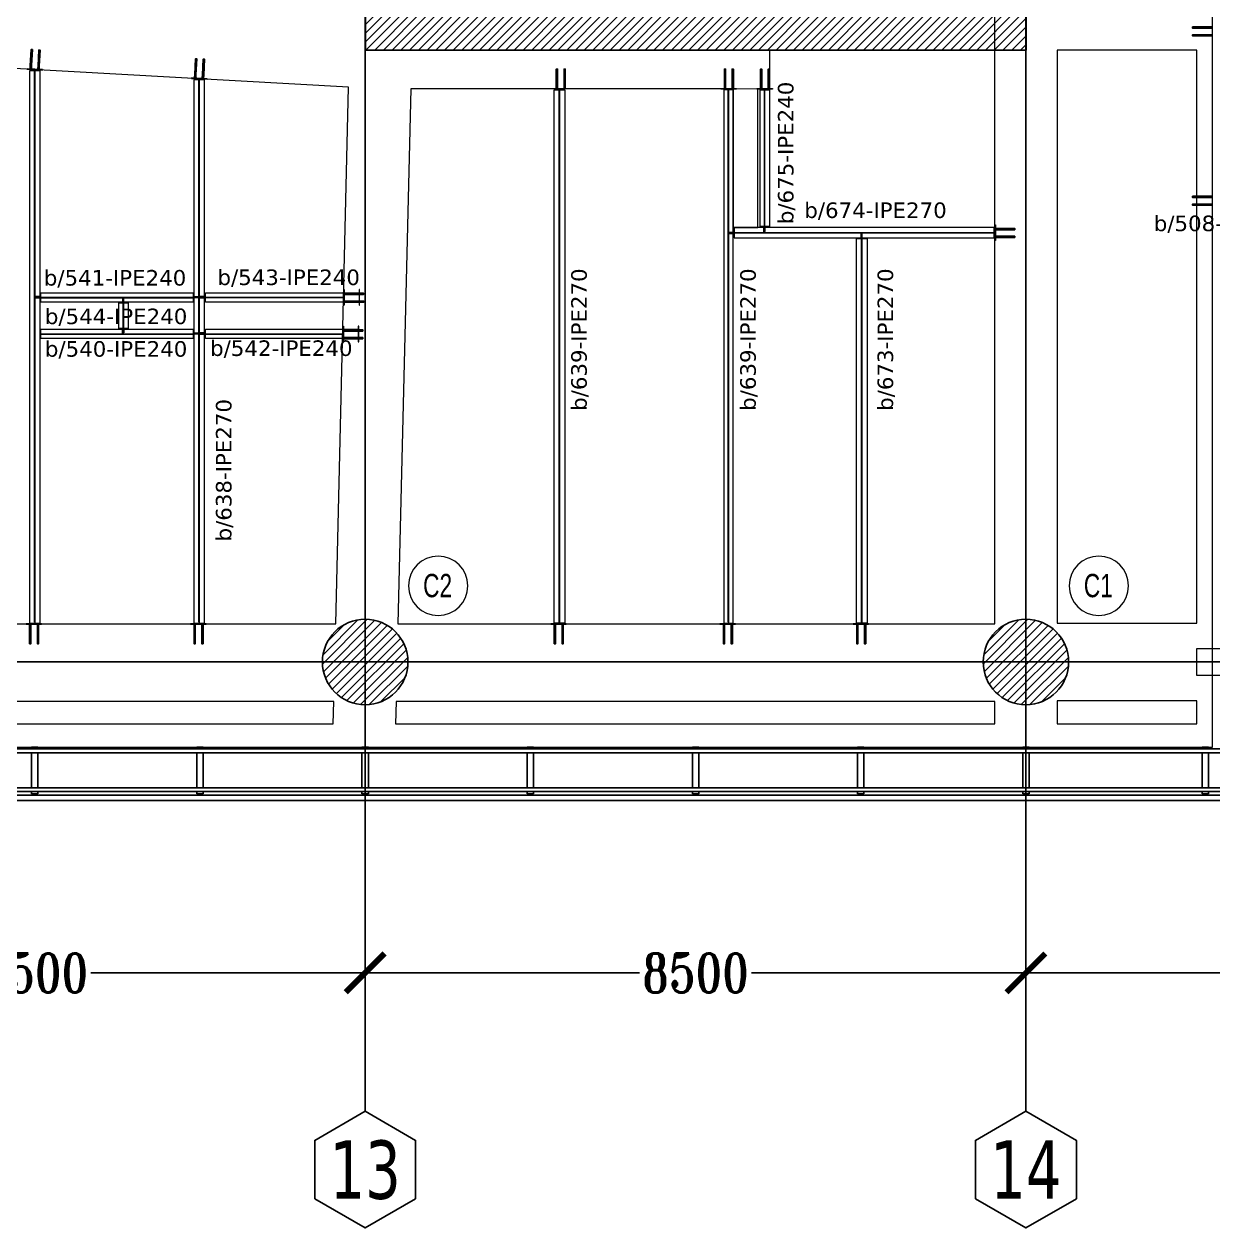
# Model space of a CAD drawing. Header units: millimetres. Extents: x -1874 to 79322, y -21218 to 33736.
# Drawn here: x 51336 to 66630, y -7280 to 8205 of the extents above; entities that cross this region are included whole.
import ezdxf
from ezdxf.enums import TextEntityAlignment as Align

# ---------------------------------------------------------------- set-up
doc = ezdxf.new("R2010")
doc.units = ezdxf.units.MM
doc.header["$LTSCALE"] = 0.9
for name, color, linetype, lineweight in [('0-1', 7, 'Continuous', 5), ('A_ALMA', 8, 'Continuous', 5), ('E_COLUMNAS-4', 1, 'Continuous', 25), ('E_TEXTO', 3, 'Continuous', 9), ('E_VIGAS', 8, 'Continuous', 9), ('E_VIGAS-1', 5, 'Continuous', 25), ('E_VIGAS-2', 10, 'Continuous', 25), ('HCB-PLATINA', 4, 'Continuous', 15), ('HCB-VIGAS', 4, 'Continuous', 15), ('VIGAS_HCB', 4, 'Continuous', 15)]:
    doc.layers.add(name, color=color, linetype=linetype, lineweight=lineweight)
for name, color, linetype in [('COTAS', 8, 'Continuous'), ('HCB-ACH_PANT', 253, 'Continuous'), ('HCB-ANCLAJE', 5, 'Continuous'), ('HCB-EJES', 1, 'Continuous'), ('HCB-ROTULOS', 2, 'Continuous'), ('HCB_PANTALLAS', 6, 'Continuous')]:
    doc.layers.add(name, color=color, linetype=linetype)
doc.styles.add('Arial Narrow', font='', dxfattribs={"width": 0.85, "height": 0.3})
doc.styles.add('ROMANT', font='romant.shx', dxfattribs={"width": 0.8})
doc.styles.add('VERDANA', font='verdana.ttf')
doc.styles.get('Arial Narrow').set_extended_font_data('Arial Narrow')
doc.dimstyles.new('1.125', dxfattribs={"dimscale": 0, "dimtxt": 500, "dimasz": 500, "dimexe": 4, "dimexo": 4, "dimgap": 15, "dimtad": 0, "dimdec": 0, "dimzin": 4, "dimdsep": 46, "dimtxsty": 'ROMANT', "dimblk": 'ARCHTICK', "dimcen": -10, "dimclrd": 256, "dimclrt": 3, "dimadec": 0, "dimazin": 0, "dimtfac": 1, "dimtdec": 0, "dimtix": 1, "dimtmove": 0, "dimatfit": 0, "dimldrblk": 'OBLIQUE', "dimfxl": 0.05, "dimtolj": 1, "dimtzin": 0, "dimarcsym": 0})

# ---------------------------------------------------------------- blocks, each defined once
blk = doc.blocks.new('EST_SFM_VIGA-METALICA-SECCION-C - EST_SFM_VIGA-METALICA-UPN100-1527742-_50_00m_N_E_-NIVEL-13 DOC')
at = {"layer": 'E_VIGAS-2'}
for p, q in [((34.044, 0.018), (-34.827, 0.018)), ((-34.827, -0.032), (34.044, -0.032))]:
    blk.add_line(p, q, dxfattribs=at)
blk = doc.blocks.new('EST_SFM_VIGA-METALICA-SECCION-C - EST_SFM_VIGA-METALICA-UPN100-1527772-_50_00m_N_E_-NIVEL-13 DOC')
at = {"layer": 'E_VIGAS-2'}
for p, q in [((34.942, 0.032), (-34.929, 0.032)), ((-34.929, -0.018), (34.942, -0.018))]:
    blk.add_line(p, q, dxfattribs=at)
blk = doc.blocks.new('EST_SFM_VIGA-METALICA-SECCION-C - EST_SFM_VIGA-METALICA-UPN160-1579051-_50_00m_N_E_-NIVEL-13 DOC')
at = {"layer": 'E_VIGAS-1'}
for p, q in [((30.107, 0.047), (-30.264, 0.047)), ((-30.269, -0.018), (30.113, -0.018))]:
    blk.add_line(p, q, dxfattribs=at)
blk = doc.blocks.new('DCTIB_CNI_EST_MOD-1A-FAC_0001_rvt-1-_50_00m_N_E_-NIVEL-13 DOC')
at = {"layer": 'E_VIGAS-1'}
for p, q in [((-27.454, 139.567), (-27.372, 139.567)), ((-27.454, 139.567), (-27.454, 139.545)), ((-27.372, 139.567), (-27.372, 139.545)), ((-25.328, 139.567), (-25.246, 139.567)), ((-25.328, 139.567), (-25.328, 139.545)), ((-25.246, 139.567), (-25.246, 139.545)), ((-23.203, 139.567), (-23.121, 139.567)), ((-23.203, 139.567), (-23.203, 139.545)), ((-23.121, 139.567), (-23.121, 139.545)), ((-21.078, 139.567), (-20.996, 139.567)), ((-21.078, 139.545), (-21.078, 139.567)), ((-20.996, 139.545), (-20.996, 139.567)), ((-18.953, 139.567), (-18.871, 139.567)), ((-18.953, 139.567), (-18.953, 139.545)), ((-18.871, 139.567), (-18.871, 139.545)), ((-16.828, 139.567), (-16.746, 139.567)), ((-16.828, 139.567), (-16.828, 139.545)), ((-16.746, 139.567), (-16.746, 139.545)), ((-14.703, 139.567), (-14.621, 139.567)), ((-14.703, 139.567), (-14.703, 139.545)), ((-14.621, 139.567), (-14.621, 139.545)), ((-12.393, 139.567), (-12.311, 139.567)), ((-12.393, 139.545), (-12.393, 139.567)), ((-12.311, 139.545), (-12.311, 139.567)), ((-27.454, 139.373), (-27.454, 139.045)), ((-27.372, 139.373), (-27.372, 139.045)), ((-25.328, 139.495), (-25.328, 139.045)), ((-25.246, 139.495), (-25.246, 139.045)), ((-23.203, 139.495), (-23.203, 139.045)), ((-23.121, 139.495), (-23.121, 139.045)), ((-21.078, 139.045), (-21.078, 139.495)), ((-20.996, 139.045), (-20.996, 139.495)), ((-18.953, 139.495), (-18.953, 139.045)), ((-18.871, 139.495), (-18.871, 139.045)), ((-16.828, 139.495), (-16.828, 139.045)), ((-16.746, 139.495), (-16.746, 139.045)), ((-14.703, 139.495), (-14.703, 139.045)), ((-14.621, 139.495), (-14.621, 139.045)), ((-12.393, 139.045), (-12.393, 139.495)), ((-12.311, 139.045), (-12.311, 139.495)), ((-27.454, 138.995), (-27.454, 138.967)), ((-27.454, 138.967), (-27.372, 138.967)), ((-27.454, 138.966), (-27.454, 138.967)), ((-27.426, 138.966), (-27.454, 138.966)), ((-27.415, 138.961), (-27.415, 138.966)), ((-27.415, 138.947), (-27.415, 138.961)), ((-27.41, 138.966), (-27.41, 138.961)), ((-27.41, 138.961), (-27.41, 138.947)), ((-27.372, 138.966), (-27.399, 138.966)), ((-27.372, 138.995), (-27.372, 138.967)), ((-27.372, 138.967), (-27.372, 138.966)), ((-25.328, 138.995), (-25.328, 138.967)), ((-25.328, 138.967), (-25.246, 138.967)), ((-25.328, 138.966), (-25.328, 138.967)), ((-25.3, 138.966), (-25.328, 138.966)), ((-25.29, 138.961), (-25.29, 138.966)), ((-25.29, 138.947), (-25.29, 138.961)), ((-25.285, 138.966), (-25.285, 138.961)), ((-25.285, 138.961), (-25.285, 138.947)), ((-25.246, 138.966), (-25.274, 138.966)), ((-25.246, 138.995), (-25.246, 138.967)), ((-25.246, 138.967), (-25.246, 138.966)), ((-23.203, 138.995), (-23.203, 138.967)), ((-23.203, 138.967), (-23.121, 138.967)), ((-23.203, 138.966), (-23.203, 138.967)), ((-23.175, 138.966), (-23.203, 138.966)), ((-23.164, 138.961), (-23.164, 138.966)), ((-23.164, 138.947), (-23.164, 138.961)), ((-23.159, 138.966), (-23.159, 138.961)), ((-23.159, 138.961), (-23.159, 138.947)), ((-23.121, 138.966), (-23.149, 138.966)), ((-23.121, 138.995), (-23.121, 138.967)), ((-23.121, 138.967), (-23.121, 138.966)), ((-21.078, 138.967), (-21.078, 138.995)), ((-21.078, 138.966), (-21.078, 138.967)), ((-21.078, 138.967), (-20.996, 138.967)), ((-21.05, 138.966), (-21.078, 138.966)), ((-21.04, 138.961), (-21.04, 138.966)), ((-21.04, 138.947), (-21.04, 138.961)), ((-21.035, 138.966), (-21.035, 138.961)), ((-21.035, 138.961), (-21.035, 138.947)), ((-20.996, 138.966), (-21.024, 138.966)), ((-20.996, 138.967), (-20.996, 138.995)), ((-20.996, 138.967), (-20.996, 138.966)), ((-18.953, 138.995), (-18.953, 138.967)), ((-18.953, 138.967), (-18.871, 138.967)), ((-18.953, 138.966), (-18.953, 138.967)), ((-18.925, 138.966), (-18.953, 138.966)), ((-18.915, 138.961), (-18.915, 138.966)), ((-18.915, 138.947), (-18.915, 138.961)), ((-18.91, 138.966), (-18.91, 138.961)), ((-18.91, 138.961), (-18.91, 138.947)), ((-18.871, 138.966), (-18.899, 138.966)), ((-18.871, 138.995), (-18.871, 138.967)), ((-18.871, 138.967), (-18.871, 138.966)), ((-16.828, 138.995), (-16.828, 138.967)), ((-16.828, 138.967), (-16.746, 138.967)), ((-16.828, 138.966), (-16.828, 138.967)), ((-16.8, 138.966), (-16.828, 138.966)), ((-16.79, 138.961), (-16.79, 138.966)), ((-16.79, 138.947), (-16.79, 138.961)), ((-16.785, 138.966), (-16.785, 138.961)), ((-16.785, 138.961), (-16.785, 138.947)), ((-16.746, 138.966), (-16.774, 138.966)), ((-16.746, 138.995), (-16.746, 138.967)), ((-16.746, 138.967), (-16.746, 138.966)), ((-14.703, 138.995), (-14.703, 138.967)), ((-14.621, 138.967), (-14.703, 138.967)), ((-14.703, 138.967), (-14.621, 138.967)), ((-14.703, 138.966), (-14.703, 138.967)), ((-14.675, 138.966), (-14.703, 138.966)), ((-14.665, 138.961), (-14.665, 138.966)), ((-14.665, 138.947), (-14.665, 138.961)), ((-14.66, 138.966), (-14.66, 138.961)), ((-14.66, 138.961), (-14.66, 138.947)), ((-14.621, 138.966), (-14.649, 138.966)), ((-14.621, 138.995), (-14.621, 138.967)), ((-14.621, 138.967), (-14.621, 138.966)), ((-12.393, 138.967), (-12.393, 138.995)), ((-12.311, 138.967), (-12.393, 138.967)), ((-12.393, 138.966), (-12.393, 138.967)), ((-12.393, 138.967), (-12.311, 138.967)), ((-12.365, 138.966), (-12.393, 138.966)), ((-12.355, 138.961), (-12.355, 138.966)), ((-12.355, 138.947), (-12.355, 138.961)), ((-12.35, 138.966), (-12.35, 138.961)), ((-12.35, 138.961), (-12.35, 138.947)), ((-12.311, 138.966), (-12.339, 138.966)), ((-12.311, 138.967), (-12.311, 138.995)), ((-12.311, 138.967), (-12.311, 138.966))]:
    blk.add_line(p, q, dxfattribs=at)
for points, knots in [([(-27.415, 138.961), (-27.415, 138.962), (-27.415, 138.963), (-27.417, 138.965), (-27.419, 138.965), (-27.42, 138.966), (-27.421, 138.966), (-27.423, 138.966), (-27.424, 138.966), (-27.426, 138.966)], [0, 0, 0, 0, 0.285714, 0.428571, 0.571429, 0.678571, 0.732143, 0.785714, 1, 1, 1, 1]), ([(-27.426, 138.966), (-27.425, 138.966), (-27.423, 138.966), (-27.421, 138.966), (-27.419, 138.965), (-27.417, 138.964), (-27.415, 138.963), (-27.415, 138.962), (-27.415, 138.961)], [0, 0, 0, 0, 0.142857, 0.285714, 0.428571, 0.571429, 0.785714, 1, 1, 1, 1]), ([(-27.41, 138.961), (-27.41, 138.962), (-27.41, 138.963), (-27.408, 138.965), (-27.407, 138.965), (-27.405, 138.966), (-27.404, 138.966), (-27.402, 138.966), (-27.401, 138.966), (-27.399, 138.966)], [0, 0, 0, 0, 0.285714, 0.428571, 0.571429, 0.678571, 0.732143, 0.785714, 1, 1, 1, 1]), ([(-27.399, 138.966), (-27.4, 138.966), (-27.402, 138.966), (-27.404, 138.966), (-27.406, 138.965), (-27.408, 138.964), (-27.41, 138.963), (-27.41, 138.962), (-27.41, 138.961)], [0, 0, 0, 0, 0.142857, 0.285714, 0.428571, 0.571429, 0.785714, 1, 1, 1, 1]), ([(-25.29, 138.961), (-25.29, 138.962), (-25.29, 138.963), (-25.292, 138.965), (-25.293, 138.965), (-25.295, 138.966), (-25.296, 138.966), (-25.297, 138.966), (-25.299, 138.966), (-25.3, 138.966)], [0, 0, 0, 0, 0.285714, 0.428571, 0.571429, 0.678571, 0.732143, 0.785714, 1, 1, 1, 1]), ([(-25.3, 138.966), (-25.299, 138.966), (-25.298, 138.966), (-25.295, 138.966), (-25.293, 138.965), (-25.291, 138.964), (-25.29, 138.963), (-25.29, 138.962), (-25.29, 138.961)], [0, 0, 0, 0, 0.142857, 0.285714, 0.428571, 0.571429, 0.785714, 1, 1, 1, 1]), ([(-25.285, 138.961), (-25.285, 138.962), (-25.284, 138.963), (-25.283, 138.965), (-25.281, 138.965), (-25.28, 138.966), (-25.279, 138.966), (-25.277, 138.966), (-25.275, 138.966), (-25.274, 138.966)], [0, 0, 0, 0, 0.285714, 0.428571, 0.571429, 0.678571, 0.732143, 0.785714, 1, 1, 1, 1]), ([(-25.274, 138.966), (-25.275, 138.966), (-25.276, 138.966), (-25.279, 138.966), (-25.281, 138.965), (-25.283, 138.964), (-25.284, 138.963), (-25.285, 138.962), (-25.285, 138.961)], [0, 0, 0, 0, 0.142857, 0.285714, 0.428571, 0.571429, 0.785714, 1, 1, 1, 1]), ([(-23.164, 138.961), (-23.164, 138.962), (-23.165, 138.963), (-23.166, 138.965), (-23.168, 138.965), (-23.169, 138.966), (-23.17, 138.966), (-23.172, 138.966), (-23.174, 138.966), (-23.175, 138.966)], [0, 0, 0, 0, 0.285714, 0.428571, 0.571429, 0.678571, 0.732143, 0.785714, 1, 1, 1, 1]), ([(-23.175, 138.966), (-23.174, 138.966), (-23.173, 138.966), (-23.17, 138.966), (-23.168, 138.965), (-23.166, 138.964), (-23.165, 138.963), (-23.164, 138.962), (-23.164, 138.961)], [0, 0, 0, 0, 0.142857, 0.285714, 0.428571, 0.571429, 0.785714, 1, 1, 1, 1]), ([(-23.159, 138.961), (-23.159, 138.962), (-23.159, 138.963), (-23.157, 138.965), (-23.156, 138.965), (-23.154, 138.966), (-23.153, 138.966), (-23.152, 138.966), (-23.15, 138.966), (-23.149, 138.966)], [0, 0, 0, 0, 0.285714, 0.428571, 0.571429, 0.678571, 0.732143, 0.785714, 1, 1, 1, 1]), ([(-23.149, 138.966), (-23.15, 138.966), (-23.151, 138.966), (-23.154, 138.966), (-23.156, 138.965), (-23.158, 138.964), (-23.159, 138.963), (-23.159, 138.962), (-23.159, 138.961)], [0, 0, 0, 0, 0.142857, 0.285714, 0.428571, 0.571429, 0.785714, 1, 1, 1, 1]), ([(-21.05, 138.966), (-21.049, 138.966), (-21.048, 138.966), (-21.045, 138.966), (-21.043, 138.965), (-21.041, 138.964), (-21.04, 138.963), (-21.04, 138.962), (-21.04, 138.961)], [0, 0, 0, 0, 0.142857, 0.285714, 0.428571, 0.571429, 0.785714, 1, 1, 1, 1]), ([(-21.04, 138.961), (-21.04, 138.962), (-21.04, 138.963), (-21.042, 138.965), (-21.043, 138.965), (-21.045, 138.966), (-21.046, 138.966), (-21.047, 138.966), (-21.049, 138.966), (-21.05, 138.966)], [0, 0, 0, 0, 0.285714, 0.428571, 0.571429, 0.678571, 0.732143, 0.785714, 1, 1, 1, 1]), ([(-21.024, 138.966), (-21.025, 138.966), (-21.026, 138.966), (-21.029, 138.966), (-21.031, 138.965), (-21.033, 138.964), (-21.034, 138.963), (-21.035, 138.962), (-21.035, 138.961)], [0, 0, 0, 0, 0.142857, 0.285714, 0.428571, 0.571429, 0.785714, 1, 1, 1, 1]), ([(-21.035, 138.961), (-21.035, 138.962), (-21.034, 138.963), (-21.033, 138.965), (-21.031, 138.965), (-21.03, 138.966), (-21.029, 138.966), (-21.027, 138.966), (-21.025, 138.966), (-21.024, 138.966)], [0, 0, 0, 0, 0.285714, 0.428571, 0.571429, 0.678571, 0.732143, 0.785714, 1, 1, 1, 1]), ([(-18.915, 138.961), (-18.915, 138.962), (-18.915, 138.963), (-18.917, 138.965), (-18.918, 138.965), (-18.92, 138.966), (-18.921, 138.966), (-18.922, 138.966), (-18.924, 138.966), (-18.925, 138.966)], [0, 0, 0, 0, 0.285714, 0.428571, 0.571429, 0.678571, 0.732143, 0.785714, 1, 1, 1, 1]), ([(-18.925, 138.966), (-18.924, 138.966), (-18.923, 138.966), (-18.92, 138.966), (-18.918, 138.965), (-18.916, 138.964), (-18.915, 138.963), (-18.915, 138.962), (-18.915, 138.961)], [0.0096451, 0.0096451, 0.0096451, 0.0096451, 0.1428571, 0.2857143, 0.4285714, 0.5714286, 0.7857143, 1, 1, 1, 1]), ([(-18.91, 138.961), (-18.91, 138.962), (-18.909, 138.963), (-18.908, 138.965), (-18.906, 138.965), (-18.905, 138.966), (-18.904, 138.966), (-18.902, 138.966), (-18.9, 138.966), (-18.899, 138.966)], [0, 0, 0, 0, 0.285714, 0.428571, 0.571429, 0.678571, 0.732143, 0.785714, 1, 1, 1, 1]), ([(-18.899, 138.966), (-18.9, 138.966), (-18.901, 138.966), (-18.904, 138.966), (-18.906, 138.965), (-18.908, 138.964), (-18.909, 138.963), (-18.91, 138.962), (-18.91, 138.961)], [0, 0, 0, 0, 0.142857, 0.285714, 0.428571, 0.571429, 0.785714, 1, 1, 1, 1]), ([(-16.79, 138.961), (-16.79, 138.962), (-16.79, 138.963), (-16.792, 138.965), (-16.793, 138.965), (-16.795, 138.966), (-16.796, 138.966), (-16.797, 138.966), (-16.799, 138.966), (-16.8, 138.966)], [0, 0, 0, 0, 0.285714, 0.428571, 0.571429, 0.678571, 0.732143, 0.785714, 1, 1, 1, 1]), ([(-16.8, 138.966), (-16.799, 138.966), (-16.798, 138.966), (-16.795, 138.966), (-16.793, 138.965), (-16.791, 138.964), (-16.79, 138.963), (-16.79, 138.962), (-16.79, 138.961)], [0, 0, 0, 0, 0.142857, 0.285714, 0.428571, 0.571429, 0.785714, 1, 1, 1, 1]), ([(-16.785, 138.961), (-16.785, 138.962), (-16.784, 138.963), (-16.783, 138.965), (-16.781, 138.965), (-16.78, 138.966), (-16.779, 138.966), (-16.777, 138.966), (-16.775, 138.966), (-16.774, 138.966)], [0, 0, 0, 0, 0.285714, 0.428571, 0.571429, 0.678571, 0.732143, 0.785714, 1, 1, 1, 1]), ([(-16.774, 138.966), (-16.775, 138.966), (-16.776, 138.966), (-16.779, 138.966), (-16.781, 138.965), (-16.783, 138.964), (-16.784, 138.963), (-16.785, 138.962), (-16.785, 138.961)], [0, 0, 0, 0, 0.142857, 0.285714, 0.428571, 0.571429, 0.785714, 1, 1, 1, 1]), ([(-14.665, 138.961), (-14.665, 138.962), (-14.665, 138.963), (-14.667, 138.965), (-14.668, 138.965), (-14.67, 138.966), (-14.671, 138.966), (-14.672, 138.966), (-14.674, 138.966), (-14.675, 138.966)], [0, 0, 0, 0, 0.285714, 0.428571, 0.571429, 0.678571, 0.732143, 0.785714, 1, 1, 1, 1]), ([(-14.675, 138.966), (-14.674, 138.966), (-14.673, 138.966), (-14.67, 138.966), (-14.668, 138.965), (-14.666, 138.964), (-14.665, 138.963), (-14.665, 138.962), (-14.665, 138.961)], [0, 0, 0, 0, 0.142857, 0.285714, 0.428571, 0.571429, 0.785714, 1, 1, 1, 1]), ([(-14.66, 138.961), (-14.66, 138.962), (-14.659, 138.963), (-14.658, 138.965), (-14.656, 138.965), (-14.655, 138.966), (-14.654, 138.966), (-14.652, 138.966), (-14.65, 138.966), (-14.649, 138.966)], [0, 0, 0, 0, 0.285714, 0.428571, 0.571429, 0.678571, 0.732143, 0.785714, 1, 1, 1, 1]), ([(-14.649, 138.966), (-14.65, 138.966), (-14.651, 138.966), (-14.654, 138.966), (-14.656, 138.965), (-14.658, 138.964), (-14.659, 138.963), (-14.66, 138.962), (-14.66, 138.961)], [0, 0, 0, 0, 0.142857, 0.285714, 0.428571, 0.571429, 0.785714, 1, 1, 1, 1]), ([(-12.365, 138.966), (-12.364, 138.966), (-12.363, 138.966), (-12.36, 138.966), (-12.358, 138.965), (-12.356, 138.964), (-12.355, 138.963), (-12.355, 138.962), (-12.355, 138.961)], [0, 0, 0, 0, 0.142857, 0.285714, 0.428571, 0.571429, 0.785714, 1, 1, 1, 1]), ([(-12.355, 138.961), (-12.355, 138.962), (-12.355, 138.963), (-12.357, 138.965), (-12.358, 138.965), (-12.36, 138.966), (-12.361, 138.966), (-12.362, 138.966), (-12.364, 138.966), (-12.365, 138.966)], [0, 0, 0, 0, 0.285714, 0.428571, 0.571429, 0.678571, 0.732143, 0.785714, 1, 1, 1, 1]), ([(-12.339, 138.966), (-12.34, 138.966), (-12.341, 138.966), (-12.344, 138.966), (-12.346, 138.965), (-12.348, 138.964), (-12.349, 138.963), (-12.35, 138.962), (-12.35, 138.961)], [0, 0, 0, 0, 0.142857, 0.285714, 0.428571, 0.571429, 0.785714, 1, 1, 1, 1]), ([(-12.35, 138.961), (-12.35, 138.962), (-12.349, 138.963), (-12.348, 138.965), (-12.346, 138.965), (-12.345, 138.966), (-12.344, 138.966), (-12.342, 138.966), (-12.34, 138.966), (-12.339, 138.966)], [0, 0, 0, 0, 0.285714, 0.428571, 0.571429, 0.678571, 0.732143, 0.785714, 1, 1, 1, 1])]:
    blk.add_open_spline(points, degree=3, knots=knots, dxfattribs=at)
at = {"layer": 'E_VIGAS-2'}
for p, q in [((-27.454, 139.495), (-27.454, 139.373)), ((-27.372, 139.495), (-27.372, 139.373))]:
    blk.add_line(p, q, dxfattribs=at)
at = {"layer": 'E_VIGAS-1'}
for name, p in [('EST_SFM_VIGA-METALICA-SECCION-C - EST_SFM_VIGA-METALICA-UPN100-1527742-_50_00m_N_E_-NIVEL-13 DOC', (-39.77, 139.527)), ('EST_SFM_VIGA-METALICA-SECCION-C - EST_SFM_VIGA-METALICA-UPN160-1579051-_50_00m_N_E_-NIVEL-13 DOC', (-40.084, 138.9)), ('EST_SFM_VIGA-METALICA-SECCION-C - EST_SFM_VIGA-METALICA-UPN100-1527772-_50_00m_N_E_-NIVEL-13 DOC', (-40.169, 139.013))]:
    blk.add_blockref(name, p, dxfattribs=at)
blk = doc.blocks.new('CNI_TAG COLUMNAS CONCRETO MARCA - CNI_COLUMNA CONCRETO-582370-_50_00m_N_E_-NIVEL-13 DOC')
at = {"layer": 'E_TEXTO'}
for start, end in [(360, 180), (180, 360)]:
    blk.add_arc((0.00026, -0.00015), 0.00254, start, end, dxfattribs=at)
blk = doc.blocks.new('_ArchTick')
at = {"color": 0, "linetype": 'ByBlock', "const_width": 0.15}
blk.add_lwpolyline([(-0.5, -0.5), (0.5, 0.5)], dxfattribs=at)
blk = doc.blocks.new('*D56')
at = {"layer": 'COTAS', "color": 0, "lineweight": -2, "transparency": 16777216}
for p, q in [((47224, -5776), (47224, -3996)), ((55724, -5776), (55724, -3996))]:
    blk.add_line(p, q, dxfattribs=at)
at = {"layer": 'COTAS', "lineweight": -2, "transparency": 16777216}
for p, q in [((47224, -4000), (50754, -4000)), ((55724, -4000), (52194, -4000))]:
    blk.add_line(p, q, dxfattribs=at)
at = {"layer": 'Defpoints', "color": 0, "transparency": 16777216}
for p in [(47224, -4000), (47224, -5780), (55724, -5780)]:
    blk.add_point(p, dxfattribs=at)
at = {"layer": 'COTAS', "lineweight": -2, "transparency": 16777216, "xscale": 500, "yscale": 500, "zscale": 500, "rotation": 180}
blk.add_blockref('_ArchTick', (47224, -4000), dxfattribs=at)
at = {"layer": 'COTAS', "lineweight": -2, "transparency": 16777216, "xscale": 500, "yscale": 500, "zscale": 500}
blk.add_blockref('_ArchTick', (55724, -4000), dxfattribs=at)
at = {"layer": 'COTAS', "color": 3, "transparency": 16777216, "insert": (51474, -4000), "char_height": 500, "attachment_point": 5, "style": 'ROMANT'}
blk.add_mtext('\\A1;8500', dxfattribs=at)
blk = doc.blocks.new('_Oblique')
at = {"color": 0, "linetype": 'ByBlock', "lineweight": -2}
blk.add_line((-0.5, -0.5), (0.5, 0.5), dxfattribs=at)
blk = doc.blocks.new('*D57')
at = {"layer": 'COTAS', "color": 0, "lineweight": -2, "transparency": 16777216}
for p, q in [((55724, -5776), (55724, -3996)), ((64224, -5776), (64224, -3996))]:
    blk.add_line(p, q, dxfattribs=at)
at = {"layer": 'COTAS', "lineweight": -2, "transparency": 16777216}
for p, q in [((55724, -4000), (59254, -4000)), ((64224, -4000), (60694, -4000))]:
    blk.add_line(p, q, dxfattribs=at)
at = {"layer": 'Defpoints', "color": 0, "transparency": 16777216}
for p in [(55724, -4000), (55724, -5780), (64224, -5780)]:
    blk.add_point(p, dxfattribs=at)
at = {"layer": 'COTAS', "lineweight": -2, "transparency": 16777216, "xscale": 500, "yscale": 500, "zscale": 500, "rotation": 180}
blk.add_blockref('_ArchTick', (55724, -4000), dxfattribs=at)
at = {"layer": 'COTAS', "lineweight": -2, "transparency": 16777216, "xscale": 500, "yscale": 500, "zscale": 500}
blk.add_blockref('_ArchTick', (64224, -4000), dxfattribs=at)
at = {"layer": 'COTAS', "color": 3, "transparency": 16777216, "insert": (59974, -4000), "char_height": 500, "attachment_point": 5, "style": 'ROMANT'}
blk.add_mtext('\\A1;8500', dxfattribs=at)
blk = doc.blocks.new('*D41')
at = {"layer": 'COTAS', "color": 0, "lineweight": -2, "transparency": 16777216}
for p, q in [((64224, -5776), (64224, -3996)), ((72724, -5776), (72724, -3996))]:
    blk.add_line(p, q, dxfattribs=at)
at = {"layer": 'COTAS', "lineweight": -2, "transparency": 16777216}
for p, q in [((64224, -4000), (67754, -4000)), ((72724, -4000), (69194, -4000))]:
    blk.add_line(p, q, dxfattribs=at)
at = {"layer": 'Defpoints', "color": 0, "transparency": 16777216}
for p in [(72724, -4000), (64224, -5780), (72724, -5780)]:
    blk.add_point(p, dxfattribs=at)
at = {"layer": 'COTAS', "lineweight": -2, "transparency": 16777216, "xscale": 500, "yscale": 500, "zscale": 500, "rotation": 180}
blk.add_blockref('_ArchTick', (64224, -4000), dxfattribs=at)
at = {"layer": 'COTAS', "lineweight": -2, "transparency": 16777216, "xscale": 500, "yscale": 500, "zscale": 500}
blk.add_blockref('_ArchTick', (72724, -4000), dxfattribs=at)
at = {"layer": 'COTAS', "color": 3, "transparency": 16777216, "insert": (68474, -4000), "char_height": 500, "attachment_point": 5, "style": 'ROMANT'}
blk.add_mtext('\\A1;8500', dxfattribs=at)
blk = doc.blocks.new('CX-CONC')
at = {"layer": 'HCB-ANCLAJE'}
for points in [[(-50, -8), (-46, -6), (-42, -8), (-40, -8), (-38, -14), (-38, -52), (-38, -256), (-54, -256), (-54, -52), (-54, -14), (-52, -8)], [(50, -8), (54, -6), (58, -8), (60, -8), (62, -14), (62, -52), (62, -256), (46, -256), (46, -52), (46, -14), (48, -8)]]:
    blk.add_lwpolyline(points, close=True, dxfattribs=at)
at = {"layer": 'HCB-PLATINA'}
blk.add_lwpolyline([(-100, -6), (100, -6), (100, 0), (-100, 0)], close=True, dxfattribs=at)

msp = doc.modelspace()

# ---------------------------------------------------------------- hatches: boundary and pattern name
at = {"layer": 'HCB-ACH_PANT'}
h = msp.add_hatch(dxfattribs=at)
h.set_pattern_fill('ANSI31', color=256, scale=25)
h.set_pattern_definition([(45, (-16452.7, -55448.78), (-56.1266, 56.1266), [])])
h.paths.add_polyline_path([(64226.9, 7870.2), (55726.9, 7870.2), (55726.9, 8370.2), (60127, 8370.2), (60127, 17130.2), (55726.9, 17130.2), (55726.9, 17630.2), (64226.9, 17630.2), (64226.9, 17130.2), (60527, 17130.2), (60527, 8370.2), (64226.9, 8370.2)])
h = msp.add_hatch(dxfattribs=at)
h.set_pattern_fill('ANSI31', color=256, scale=25)
h.set_pattern_definition([(45, (43077.61, -5e-10), (-56.1266, 56.1266), [])])
edge = h.paths.add_edge_path()
edge.add_arc((55723.8, 0), 550, 0, 360)
h = msp.add_hatch(dxfattribs=at)
h.set_pattern_fill('ANSI31', color=256, scale=25)
h.set_pattern_definition([(45, (51577.61, -5e-10), (-56.1266, 56.1266), [])])
edge = h.paths.add_edge_path()
edge.add_arc((64223.8, 0), 550, 0, 360)

# ---------------------------------------------------------------- linework, layer by layer
at = {"layer": 'A_ALMA'}
for p, q in [((51470.5, 510), (51470.5, 7608.6)), ((51477.1, 500), (51477.1, 7604.9)), ((53585.7, 510), (53585.7, 7490.4)), ((53592.3, 500), (53592.3, 7486.7)), ((58220.5, 500), (58220.5, 7360.2)), ((58227.1, 500), (58227.1, 7360.2)), ((60395.7, 512.7), (60395.7, 7369.9)), ((60401.9, 500), (60401.9, 7360)), ((60860.7, 5600.1), (60860.7, 7370)), ((60866.9, 5600.1), (60866.9, 7360)), ((60468.8, 5525.9), (63823.8, 5525.9)), ((60468.8, 5519.3), (63823.8, 5519.3)), ((62110.5, 510), (62110.5, 5445.1)), ((62117.1, 500), (62117.1, 5445.1)), ((51552.3, 4691.9), (53512.5, 4691.9)), ((51552.3, 4685.7), (53512.5, 4685.7)), ((53667.5, 4692.3), (55436.2, 4692.3)), ((53667.5, 4686.1), (55436.2, 4686.1)), ((52611.8, 4289.2), (52611.8, 4619.2)), ((52618, 4289.2), (52618, 4619.2)), ((51552.3, 4222.3), (53512.5, 4222.3)), ((51552.3, 4216.1), (53512.5, 4216.1)), ((53667.5, 4222.3), (55424.5, 4222.3)), ((53667.5, 4216.1), (55424.5, 4216.1))]:
    msp.add_line(p, q, dxfattribs=at)
at = {"layer": 'E_COLUMNAS-4', "color": 6}
for centre in [(55723.8, 0), (64223.8, 0)]:
    msp.add_circle(centre, 550, dxfattribs=at)
at = {"layer": 'E_VIGAS'}
for points in [[(10824.8, 26595.9), (10824.8, -1095.9), (66625, -1095.8), (66625, 26595.9)], [(55344.9, 490), (55510.8, 7393.1), (47524.8, 7839.3), (47524.8, 490)], [(64625.1, 500), (66425, 500), (66425, 7870.1), (64625.1, 7870.1)], [(55320.9, -510), (47524.8, -510), (47524.8, -795.9), (55314, -795.9)], [(63825.1, -510), (56121.1, -510), (56114.3, -795.9), (63825.1, -795.9)], [(64625.1, -500), (64625.1, -795.9), (66425, -795.9), (66425, -500)]]:
    msp.add_lwpolyline(points, close=True, dxfattribs=at)
for points in [[(60924.8, 7870.2), (60924.8, 7870.2), (60923.8, 7370), (60458.8, 7370.2), (60458.8, 7370.2), (56310.5, 7370.1), (56145.1, 490), (63825.1, 490), (63825, 17130.2)], [(60773.8, 5590.8), (60773.8, 7370), (60458.8, 7370.2), (60458.8, 5590.1), (60773.8, 5590.1)]]:
    msp.add_lwpolyline(points, dxfattribs=at)
at = {"layer": 'HCB-EJES'}
for p, q in [((55723.8, -5780.2), (55723.8, 31280.5)), ((64223.8, -5780.2), (64223.8, 31280.5)), ((-374.5, 0), (77822.1, 0))]:
    msp.add_line(p, q, dxfattribs=at)
at = {"layer": 'HCB-ROTULOS'}
for points in [[(55074.3, -6905.2), (55723.8, -7280.2), (56373.3, -6905.2), (56373.3, -6155.2), (55723.8, -5780.2), (55074.3, -6155.2)], [(63574.3, -6905.2), (64223.8, -7280.2), (64873.3, -6905.2), (64873.3, -6155.2), (64223.8, -5780.2), (63574.3, -6155.2)]]:
    msp.add_lwpolyline(points, close=True, dxfattribs=at)
at = {"layer": 'HCB-VIGAS'}
for points in [[(66419, 5836), (66425, 5836), (66425, 6036), (66419, 6036)], [(60860.7, 5525.9), (60850.7, 5525.9), (60850.7, 5590.1), (60860.7, 5590.1)], [(60860.7, 5600.1), (60866.9, 5600.1), (60866.9, 5535.9), (60860.7, 5535.9)], [(60401.9, 5519.3), (60401.9, 5509.3), (60458.8, 5509.3), (60458.8, 5519.3)], [(60468.8, 5519.3), (60468.8, 5525.9), (60411.9, 5525.9), (60411.9, 5519.3)], [(62110.5, 5519.3), (62100.5, 5519.3), (62100.5, 5455.1), (62110.5, 5455.1)], [(62110.5, 5445.1), (62117.1, 5445.1), (62117.1, 5509.3), (62110.5, 5509.3)], [(51477.1, 4701.9), (51477.1, 4691.9), (51541.3, 4691.9), (51541.3, 4701.9)], [(51487.1, 4691.9), (51487.1, 4685.7), (51552.3, 4685.7), (51552.3, 4691.9)], [(52601.8, 4629.2), (52611.8, 4629.2), (52611.8, 4685.7), (52601.8, 4685.7)], [(52611.8, 4619.2), (52618, 4619.2), (52618, 4675.7), (52611.8, 4675.7)], [(53575.7, 4691.9), (53575.7, 4685.7), (53512.5, 4685.7), (53512.5, 4691.9)], [(53585.7, 4701.9), (53585.7, 4691.9), (53521.5, 4691.9), (53521.5, 4701.9)], [(53592.3, 4701.9), (53592.3, 4691.9), (53656.5, 4691.9), (53656.5, 4701.9)], [(53602.3, 4691.9), (53602.3, 4685.7), (53667.5, 4685.7), (53667.5, 4691.9)], [(52601.8, 4279.2), (52611.8, 4279.2), (52611.8, 4222.3), (52601.8, 4222.3)], [(52611.8, 4289.2), (52618, 4289.2), (52618, 4232.3), (52611.8, 4232.3)], [(53575.7, 4221.9), (53575.7, 4215.7), (53512.5, 4215.7), (53512.5, 4221.9)], [(53585.7, 4231.9), (53585.7, 4221.9), (53521.5, 4221.9), (53521.5, 4231.9)], [(53592.3, 4231.9), (53592.3, 4221.9), (53656.5, 4221.9), (53656.5, 4231.9)], [(53602.3, 4221.9), (53602.3, 4215.7), (53667.5, 4215.7), (53667.5, 4221.9)]]:
    msp.add_lwpolyline(points, close=True, dxfattribs=at)
at = {"layer": 'HCB_PANTALLAS'}
msp.add_lwpolyline([(64226.9, 7870.2), (55726.9, 7870.2), (55726.9, 8370.2), (60127, 8370.2), (60127, 17130.2), (55726.9, 17130.2), (55726.9, 17630.2), (64226.9, 17630.2), (64226.9, 17130.2), (60527, 17130.2), (60527, 8370.2), (64226.9, 8370.2)], close=True, dxfattribs=at)
at = {"layer": 'VIGAS_HCB'}
for points in [[(51406.3, 500), (51541.3, 500), (51541.3, 7604.9), (51406.3, 7604.9)], [(53521.5, 500), (53656.5, 500), (53656.5, 7486.7), (53521.5, 7486.7)], [(58156.3, 7360.1), (58291.3, 7360.1), (58291.3, 500), (58156.3, 500)], [(60338.8, 500), (60458.8, 500), (60458.8, 7360), (60338.8, 7360)], [(60804.4, 7360), (60924.4, 7360), (60923.8, 5600.1), (60803.8, 5600.1)], [(60468.8, 5455.1), (63815, 5455.1), (63815, 5590.1), (60468.8, 5590.1)], [(62046.3, 5445.1), (62181.3, 5445.1), (62181.3, 500), (62046.3, 500)], [(51552.3, 4749.2), (53512.5, 4749.2), (53512.5, 4629.2), (51552.3, 4629.2)], [(55645.8, 4629.2), (53667.5, 4629.2), (53667.5, 4749.2), (55645.8, 4749.2)], [(52555, 4619.2), (52675, 4619.2), (52675, 4289.2), (52555, 4289.2)], [(51552.3, 4279.2), (53512.5, 4279.2), (53512.5, 4159.2), (51552.3, 4159.2)], [(55634.5, 4159.2), (53667.5, 4159.2), (53667.5, 4279.2), (55634.5, 4279.2)], [(72489.8, -175), (66425, -175), (66425, 175), (72489.8, 175)]]:
    msp.add_lwpolyline(points, close=True, dxfattribs=at)
at = {"layer": 'VIGAS_HCB', "color": 8}
for points in [[(55645.8, 4789.2), (55645.8, 4589.2), (55651.8, 4589.2), (55651.8, 4789.2)], [(55634.5, 4319.2), (55634.5, 4119.2), (55640.5, 4119.2), (55640.5, 4319.2)]]:
    msp.add_lwpolyline(points, close=True, dxfattribs=at)

# ---------------------------------------------------------------- block references
for p, rotation in [((66625, 8113.9), 270), ((51474.1, 7618.6), 176.8317488168268), ((53589.3, 7500.5), 176.8317488168268), ((66625, 5936), 270)]:
    msp.add_blockref('CX-CONC', p, dxfattribs=dict(rotation=rotation))
at = {"xscale": -1}
for p, rotation in [((58236.4, 7370.1), 180), ((60398.8, 7370), 180), ((60863.9, 7370), 180), ((63825, 5522.6), 90), ((55448.2, 4689), 90), ((55436.9, 4219), 90)]:
    msp.add_blockref('CX-CONC', p, dxfattribs=dict(at, rotation=rotation))
for p in [(51460.9, 490.1), (53576.1, 490.1), (58210.9, 490.1), (60385.9, 490.1), (62100.9, 490.1)]:
    msp.add_blockref('CX-CONC', p)
at = {"layer": '0-1', "xscale": 999.9999999999866, "yscale": 999.9999999999866, "zscale": 999.9999999999866}
msp.add_blockref('DCTIB_CNI_EST_MOD-1A-FAC_0001_rvt-1-_50_00m_N_E_-NIVEL-13 DOC', (78885.9, -140662.4), dxfattribs=at)
at = {"layer": 'E_TEXTO', "xscale": 149999.9999999978, "yscale": 149999.9999999978, "zscale": 149999.9999999978}
for p in [(56623.3, 1001.7), (65123.3, 1001.7)]:
    msp.add_blockref('CNI_TAG COLUMNAS CONCRETO MARCA - CNI_COLUMNA CONCRETO-582370-_50_00m_N_E_-NIVEL-13 DOC', p, dxfattribs=at)

# ---------------------------------------------------------------- texts
at = {"layer": 'E_TEXTO', "char_height": 200, "width": 1206.139, "attachment_point": 1, "rotation": 90, "style": 'VERDANA'}
for s, insert in [('b/675-IPE240', (61033.7, 5631.6)), ('b/639-IPE270', (58374.3, 3230)), ('b/639-IPE270', (60548.7, 3230)), ('b/673-IPE270', (62315.4, 3230)), ('b/638-IPE270', (53803.8, 1550))]:
    msp.add_mtext(s, dxfattribs=dict(at, insert=insert))
at = {"layer": 'E_TEXTO', "attachment_point": 1}
for s, insert, char_height, width, style in [('b/674-IPE270', (61373, 5911.1), 200, 1206.139, 'VERDANA'), ('b/508-IPE270', (65869, 5741.5), 200, 1206.139, 'VERDANA'), ('b/541-IPE240', (51589.6, 5041.6), 200, 1206.139, 'VERDANA'), ('b/543-IPE240', (53823.6, 5048.3), 200, 1206.139, 'VERDANA'), ('b/544-IPE240', (51603.1, 4545.8), 200, 1206.139, 'VERDANA'), ('b/540-IPE240', (51603.1, 4126.9), 200, 1206.139, 'VERDANA'), ('b/542-IPE240', (53729, 4136.5), 200, 1206.139, 'VERDANA'), ('C2', (56469.1, 1132.9), 300, 459.968, 'Arial Narrow'), ('C1', (64969.1, 1132.9), 300, 459.968, 'Arial Narrow')]:
    msp.add_mtext(s, dxfattribs=dict(at, insert=insert, char_height=char_height, width=width, style=style))
at = {"layer": 'HCB-ROTULOS', "color": 4, "style": 'VERDANA', "width": 0.7}
for s, p in [('13', (55723.8, -6530.2)), ('14', (64223.8, -6530.2))]:
    msp.add_text(s, height=750, dxfattribs=at).set_placement(p, align=Align.MIDDLE_CENTER)

# ---------------------------------------------------------------- dimensions: what is measured, and where the dimension line sits
at = {"layer": 'COTAS'}
for base, p1, p2, picture, middle in [((47223.8, -4000), (55723.8, -5780.2), (47223.8, -5780.2), '*D56', (51473.8, -4000)), ((55723.8, -4000), (64223.8, -5780.2), (55723.8, -5780.2), '*D57', (59973.8, -4000))]:
    dim = msp.add_linear_dim(base=base, p1=p1, p2=p2, dimstyle='1.125', override={"dimscale": 1}, dxfattribs=at)
    dim.commit()
    dim.dimension.update_dxf_attribs({"geometry": picture, "text_midpoint": middle})
dim = msp.add_linear_dim(base=(72723.8, -4000), p1=(64223.8, -5780.2), p2=(72723.8, -5780.2), angle=180, dimstyle='1.125', override={"dimscale": 1}, dxfattribs=at)
dim.commit()
dim.dimension.update_dxf_attribs({"geometry": '*D41', "text_midpoint": (68473.8, -4000)})

doc.saveas('drawing.dxf')
